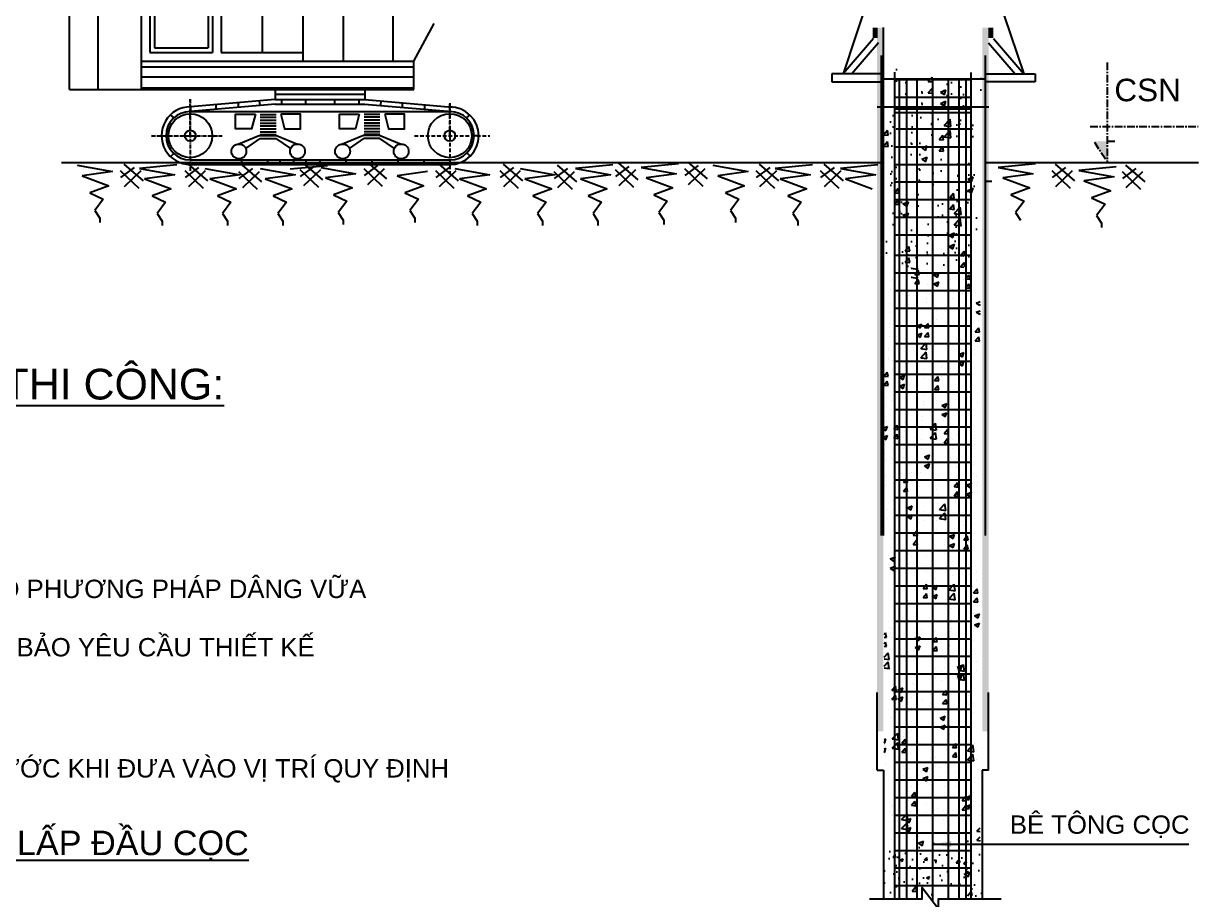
# Model space of a CAD drawing. Header units: millimetres. Extents: x -346728 to 1320345, y -537202 to -385966.
# Drawn here: x 900129 to 919316, y -444340 to -430038 of the extents above; entities that cross this region are included whole.
import ezdxf

# ---------------------------------------------------------------- set-up
doc = ezdxf.new("R2010")
doc.units = ezdxf.units.MM
doc.header["$LTSCALE"] = 100
doc.linetypes.add('ACAD_ISO10W100', pattern=[18.5, 12, -3, 0.5, -3])
doc.linetypes.add('CENTER', pattern=[2, 1.25, -0.25, 0.25, -0.25])
for name, color, linetype in [('3', 3, 'Continuous'), ('8', 8, 'CENTER'), ('9', 9, 'Continuous'), ('A-TEXT', 7, 'Continuous'), ('coc', 4, 'Continuous'), ('COT-THEP', 1, 'Continuous'), ('DUONG-BAO', 2, 'Continuous'), ('manh', 4, 'Continuous'), ('NET', 1, 'Continuous'), ('ONGVACH', 5, 'Continuous'), ('thep trong bt', 7, 'Continuous')]:
    doc.layers.add(name, color=color, linetype=linetype)
doc.layers.add('CHU', color=8, linetype='Continuous', lineweight=25)
doc.layers.add('TEXT', color=8, linetype='Continuous', lineweight=25)
doc.styles.add('T1', font='VHARIAL.TTF')
doc.styles.add('VnArialH', font='VHARIAL.TTF')
doc.dimstyles.new('KT1', dxfattribs={"dimtxt": 250, "dimasz": 1000, "dimexe": 100, "dimexo": 100, "dimgap": 50, "dimtad": 1, "dimdec": 0, "dimzin": 2, "dimdsep": 46, "dimtxsty": 'Standard', "dimblk2": 'OBLIQUE', "dimcen": 0.09, "dimdle": 100, "dimclrt": 2, "dimadec": 0, "dimazin": 0, "dimtfac": 1, "dimtdec": 0, "dimtofl": 0, "dimtmove": 0, "dimatfit": 3, "dimfxl": 1, "dimtolj": 1, "dimtzin": 2, "dimarcsym": 0})
pattern_1 = [(50, (614210.2, -478528.25), (903.7478, -79.0677), [94.5, -1039.5]), (355, (614210.2, -478528.25), (-174.8267, 947.762), [75.6, -831.6]), (100.4514, (614285.5, -478534.8), (728.9218, 868.6938), [80.3126, -883.439]), (46.1842, (614210.2, -478276.3), (1344.7237, -208.554), [141.75, -1559.25]), (96.6356, (614322.2, -478293.6), (1177.675, 1227.3885), [120.469, -1325.1584]), (351.1842, (614210.2, -478276.3), (1177.674, 1227.3894), [113.4, -1247.4]), (21, (614336.2, -478339.25), (752.1029, -507.2998), [94.5, -1039.5]), (326, (614336.2, -478339.25), (306.5773, 913.689), [75.6, -831.6]), (71.4514, (614398.8, -478381.5), (1058.6805, 406.3884), [80.3126, -883.439]), (37.5, (614210.16, -478528.25), (15.32142, 419.44626), [0, -821.52, 0, -844.2, 0, -834.75]), (7.5, (614210.16, -478528.25), (331.4676, 496.95876), [0, -481.32, 0, -802.62, 0, -318.15]), (327.5, (613929.2, -478528.25), (672.61627, -28.41914), [0, -315, 0, -982.8, 0, -1304.1]), (317.5, (613803.2, -478528.25), (734.8146, 126.1323), [0, -409.5, 0, -652.68, 0, -926.1])]

# ---------------------------------------------------------------- blocks, each defined once
blk = doc.blocks.new('*X193')
at = {"color": 0}
for p, q in [((551.24, 285.04), (551.24, 285.04)), ((553.9, 285.39), (553.94, 285.43)), ((553.9, 285.39), (554.79, 285.25)), ((554.41, 284.52), (554.89, 285.09)), ((554.79, 285.25), (554.77, 285.43)), ((555, 284.47), (554.89, 285.09)), ((561.32, 285.11), (561.32, 285.11)), ((550.99, 283.66), (550.99, 283.66)), ((554.41, 284.52), (555, 284.47)), ((556.18, 284.4), (556.18, 284.4)), ((557.1, 284.46), (557.8, 284.73)), ((557.1, 284.46), (557.6, 284.13)), ((557.6, 284.13), (557.81, 284.73)), ((559.47, 283.85), (559.47, 283.85)), ((561.58, 283.89), (562.06, 284.47)), ((561.58, 283.89), (562.18, 283.84)), ((562.18, 283.84), (562.06, 284.47)), ((551.62, 282.21), (551.62, 282.21)), ((553.48, 281.54), (553.48, 281.54)), ((553.64, 282.85), (553.64, 282.85)), ((555.98, 281.87), (555.98, 281.87)), ((556.96, 281.99), (556.96, 281.99)), ((559.77, 282.37), (559.77, 282.37)), ((561.19, 281.78), (561.19, 281.78)), ((562.3, 281.76), (562.3, 281.76)), ((550.87, 280.33), (550.87, 280.33)), ((556.06, 281.08), (556.06, 281.08)), ((563.07, 280.43), (563.64, 280.65)), ((563.07, 280.43), (563.57, 280.1)), ((563.29, 280.35), (563.29, 280.35)), ((563.57, 280.1), (563.64, 280.31)), ((551.62, 278.35), (551.62, 278.35)), ((557.14, 278.42), (557.14, 278.42)), ((557.45, 279.35), (557.45, 279.35)), ((561.07, 278.45), (561.07, 278.45)), ((563.45, 279.25), (563.45, 279.25)), ((550.74, 277), (550.74, 277)), ((550.85, 277.59), (550.85, 277.59)), ((553.35, 277.92), (553.35, 277.92)), ((554.67, 277.21), (555.37, 277.48)), ((554.67, 277.21), (555.17, 276.87)), ((555.01, 276.88), (555.01, 276.88)), ((555.17, 276.87), (555.37, 277.48)), ((555.79, 277), (556.28, 277.57)), ((555.79, 277), (556.39, 276.95)), ((555.94, 277.75), (555.94, 277.75)), ((556.39, 276.94), (556.28, 277.57)), ((560.35, 276.65), (560.35, 276.65)), ((562.97, 276.37), (563.45, 276.94)), ((563.56, 276.32), (563.45, 276.94)), ((551.78, 275.76), (551.78, 275.76)), ((557.12, 275.53), (557.12, 275.53)), ((560.82, 275.31), (560.82, 275.31)), ((560.95, 275.12), (560.95, 275.12)), ((562.46, 275.31), (562.46, 275.31)), ((562.97, 276.37), (563.56, 276.32)), ((563.32, 275.64), (563.32, 275.64)), ((550.62, 273.67), (550.62, 273.67)), ((550.72, 273.98), (550.72, 273.98)), ((554.51, 274.48), (554.51, 274.48)), ((555.23, 273.99), (556.01, 274.81)), ((555.23, 273.99), (556.12, 273.86)), ((555.82, 274.42), (555.82, 274.42)), ((556.12, 273.86), (556.01, 274.8)), ((557.04, 273.38), (557.04, 273.38)), ((560.64, 273.18), (561.34, 273.45)), ((560.64, 273.18), (561.14, 272.85)), ((561.14, 272.85), (561.34, 273.45)), ((562.87, 274.38), (562.87, 274.38)), ((551.21, 272.38), (551.21, 272.38)), ((553.02, 271.79), (553.02, 271.79)), ((558.36, 271.57), (558.36, 271.57)), ((560.69, 271.69), (560.69, 271.69)), ((560.83, 271.79), (560.83, 271.79)), ((550.06, 270.16), (550.49, 270.68)), ((550.06, 270.1), (550.61, 270.05)), ((550.61, 270.05), (550.49, 270.68)), ((550.5, 270.34), (550.5, 270.34)), ((551.87, 270.53), (551.87, 270.53)), ((552.24, 269.96), (552.94, 270.23)), ((552.24, 269.96), (552.74, 269.62)), ((552.74, 269.62), (552.94, 270.23)), ((553.61, 270.18), (553.61, 270.18)), ((555.69, 271.09), (555.69, 271.09)), ((557.18, 269.48), (557.66, 270.05)), ((557.78, 269.42), (557.66, 270.05)), ((558.19, 271.37), (558.19, 271.37)), ((559.44, 271.19), (559.44, 271.19)), ((557.18, 269.48), (557.78, 269.42)), ((560.71, 268.46), (560.71, 268.46)), ((561.85, 268.25), (561.85, 268.25)), ((550.38, 267.01), (550.38, 267.01)), ((551.07, 266.68), (551.07, 266.68)), ((555.56, 267.42), (555.56, 267.42)), ((555.57, 267.76), (555.57, 267.76)), ((557.42, 266.69), (557.42, 266.69)), ((558.06, 267.75), (558.06, 267.75)), ((563.26, 267.69), (563.26, 267.69)), ((551.59, 265.68), (551.59, 265.68)), ((553.18, 265.34), (553.18, 265.34)), ((556.41, 266.46), (556.41, 266.46)), ((558.21, 265.93), (558.91, 266.2)), ((558.21, 265.93), (558.7, 265.6)), ((558.52, 265.12), (558.52, 265.12)), ((558.71, 265.6), (558.91, 266.2)), ((560.59, 265.14), (560.59, 265.14)), ((561.75, 266.23), (561.75, 266.23)), ((550.26, 263.68), (550.26, 263.68)), ((551.4, 262.58), (551.88, 263.16)), ((551.99, 262.53), (551.88, 263.16)), ((552.93, 263.48), (552.93, 263.48)), ((555.43, 263.81), (555.43, 263.81)), ((555.45, 264.43), (555.45, 264.43)), ((556.56, 262.6), (557.33, 263.41)), ((557.45, 262.46), (557.33, 263.41)), ((559.22, 264.3), (559.22, 264.3)), ((550.06, 262.8), (550.51, 262.98)), ((550.06, 262.54), (550.3, 262.37)), ((550.3, 262.37), (550.51, 262.97)), ((551.4, 262.58), (551.99, 262.53)), ((556.56, 262.6), (557.44, 262.46)), ((558.57, 261.95), (559.05, 262.53)), ((558.57, 261.95), (559.17, 261.9)), ((559.17, 261.9), (559.05, 262.53)), ((560.46, 261.81), (560.46, 261.81)), ((562.84, 261.72), (562.84, 261.72)), ((550.14, 260.35), (550.14, 260.35)), ((552.8, 259.86), (552.8, 259.86)), ((554.42, 261.38), (554.42, 261.38)), ((555.33, 261.1), (555.33, 261.1)), ((556.59, 260.36), (556.59, 260.36)), ((557.01, 260.72), (557.01, 260.72)), ((559.76, 261.15), (559.76, 261.15)), ((562.9, 261.19), (562.9, 261.19)), ((550.3, 259.53), (550.3, 259.53)), ((551.18, 259.72), (551.18, 259.72)), ((555.77, 258.68), (556.47, 258.95)), ((555.77, 258.68), (556.27, 258.34)), ((556.27, 258.34), (556.47, 258.95)), ((559.41, 258.52), (559.41, 258.52)), ((560.34, 258.48), (560.34, 258.48)), ((553.58, 257.52), (553.58, 257.52)), ((555.21, 257.77), (555.21, 257.77)), ((560.27, 257.25), (560.27, 257.25)), ((562.78, 257.58), (562.78, 257.58)), ((550.17, 255.92), (550.17, 255.92)), ((552.48, 256.27), (552.48, 256.27)), ((552.78, 255.06), (553.27, 255.63)), ((552.78, 255.06), (553.38, 255.01)), ((553.38, 255.01), (553.27, 255.63)), ((553.96, 256.42), (553.96, 256.42)), ((554.58, 254.92), (554.58, 254.92)), ((557.81, 256.04), (557.81, 256.04)), ((559.96, 254.43), (560.44, 255.01)), ((560.22, 255.15), (560.22, 255.15)), ((560.55, 254.38), (560.44, 255.01)), ((561.74, 254.65), (562.44, 254.92)), ((562.24, 254.32), (562.44, 254.92)), ((563.15, 255.81), (563.15, 255.81)), ((563.23, 255.02), (563.23, 255.02)), ((555.09, 254.44), (555.09, 254.44)), ((557.4, 254.02), (557.4, 254.02)), ((557.64, 253.3), (557.64, 253.3)), ((559.92, 254.7), (559.92, 254.7)), ((559.96, 254.43), (560.55, 254.38)), ((560.15, 253.63), (560.15, 253.63)), ((561.74, 254.65), (562.24, 254.32)), ((551.33, 252.47), (551.33, 252.47)), ((551.56, 253.02), (551.56, 253.02)), ((553.34, 251.43), (554.04, 251.7)), ((553.84, 251.09), (554.04, 251.7)), ((557.88, 251.2), (558.66, 252.01)), ((558.77, 251.06), (558.66, 252.01)), ((560.1, 251.82), (560.1, 251.82)), ((550.49, 251.18), (550.49, 251.18)), ((553.34, 251.43), (553.84, 251.09)), ((554.97, 251.12), (554.97, 251.12)), ((555.82, 250.96), (555.82, 250.96)), ((557.88, 251.2), (558.77, 251.06)), ((561.16, 250.73), (561.16, 250.73)), ((561.3, 250.19), (561.3, 250.19)), ((555.01, 249.36), (555.01, 249.36)), ((557.52, 249.69), (557.52, 249.69)), ((559.98, 248.49), (559.98, 248.49)), ((562.81, 249.06), (562.81, 249.06)), ((551.15, 247.05), (551.15, 247.05)), ((554.17, 247.54), (554.65, 248.11)), ((554.17, 247.54), (554.77, 247.49)), ((554.77, 247.48), (554.65, 248.11)), ((554.84, 247.79), (554.84, 247.79)), ((556.98, 248.06), (556.98, 248.06)), ((559.31, 247.4), (560.01, 247.67)), ((559.31, 247.4), (559.81, 247.07)), ((559.81, 247.07), (560.01, 247.67)), ((561.34, 246.91), (561.83, 247.48)), ((561.34, 246.91), (561.94, 246.86)), ((561.94, 246.86), (561.83, 247.48)), ((552.38, 245.42), (552.38, 245.42)), ((553.55, 244.86), (553.55, 244.86)), ((553.88, 245.85), (553.88, 245.85)), ((554.88, 245.75), (554.88, 245.75)), ((558.67, 246.24), (558.67, 246.24)), ((559.22, 245.62), (559.22, 245.62)), ((559.38, 245.86), (559.38, 245.86)), ((559.86, 245.16), (559.86, 245.16)), ((550.65, 244.73), (550.65, 244.73)), ((550.91, 244.18), (551.61, 244.45)), ((550.91, 244.18), (551.41, 243.84)), ((551.41, 243.84), (551.61, 244.45)), ((554.72, 244.46), (554.72, 244.46)), ((555.99, 244.5), (555.99, 244.5)), ((561.32, 244.28), (561.32, 244.28)), ((552.25, 241.8), (552.25, 241.8)), ((556.04, 242.3), (556.04, 242.3)), ((559.73, 241.83), (559.73, 241.83)), ((562.36, 243.13), (562.36, 243.13)), ((563.2, 242.36), (563.2, 242.36)), ((551.53, 240.36), (551.53, 240.36)), ((551.89, 240.76), (551.89, 240.76)), ((554.6, 241.13), (554.6, 241.13)), ((555.56, 240.02), (556.04, 240.59)), ((555.56, 240.02), (556.16, 239.96)), ((556.16, 239.96), (556.04, 240.59)), ((556.88, 240.15), (557.58, 240.42)), ((556.88, 240.15), (557.37, 239.82)), ((557.23, 240.54), (557.23, 240.54)), ((557.37, 241.36), (557.37, 241.36)), ((557.37, 239.82), (557.58, 240.42)), ((559.21, 239.8), (559.99, 240.62)), ((560.1, 239.67), (559.99, 240.62)), ((562.56, 240.31), (562.56, 240.31)), ((562.73, 239.39), (563.21, 239.96)), ((563.33, 239.34), (563.21, 239.96)), ((553.41, 238.36), (553.41, 238.36)), ((559.21, 239.8), (560.1, 239.67)), ((559.61, 238.5), (559.61, 238.5)), ((559.73, 239.19), (559.73, 239.19)), ((562.23, 239.52), (562.23, 239.52)), ((562.73, 239.39), (563.33, 239.34)), ((554.48, 237.8), (554.48, 237.8)), ((555.28, 235.43), (555.28, 235.43)), ((556.95, 235.39), (556.95, 235.39)), ((557.1, 235.24), (557.1, 235.24)), ((559.49, 235.18), (559.49, 235.18)), ((559.6, 235.57), (559.6, 235.57)), ((560.62, 235.2), (560.62, 235.2)), ((562.78, 236.39), (562.78, 236.39)), ((562.85, 236.13), (563.55, 236.39)), ((562.85, 236.13), (563.34, 235.79)), ((563.34, 235.79), (563.55, 236.39)), ((563.39, 236.07), (563.39, 236.07)), ((550.06, 233.46), (550.26, 233.7)), ((550.37, 233.07), (550.26, 233.7)), ((550.78, 234.41), (550.78, 234.41)), ((551.12, 234.39), (551.12, 234.39)), ((552.05, 234.31), (552.05, 234.31)), ((554.36, 234.47), (554.36, 234.47)), ((557.39, 234.09), (557.39, 234.09)), ((559.35, 233.2), (559.35, 233.2)), ((562.73, 233.86), (562.73, 233.86)), ((550.06, 233.1), (550.37, 233.07)), ((553.52, 232.2), (553.52, 232.2)), ((554.44, 232.9), (555.14, 233.17)), ((554.44, 232.9), (554.94, 232.56)), ((554.94, 232.56), (555.14, 233.17)), ((556.95, 232.49), (557.43, 233.07)), ((556.95, 232.49), (557.54, 232.44)), ((556.97, 231.63), (556.97, 231.63)), ((557.54, 232.44), (557.43, 233.07)), ((559.37, 231.85), (559.37, 231.85)), ((560.76, 232.13), (560.76, 232.13)), ((550.06, 230.27), (550.64, 230.87)), ((550.06, 230.03), (550.75, 229.93)), ((550.75, 229.92), (550.64, 230.87)), ((553.29, 230.35), (553.29, 230.35)), ((554.24, 231.14), (554.24, 231.14)), ((554.46, 231.3), (554.46, 231.3)), ((558.63, 230.12), (558.63, 230.12)), ((557.34, 228.7), (557.34, 228.7)), ((558.12, 228.18), (558.12, 228.18)), ((559.25, 228.52), (559.25, 228.52)), ((560.41, 228.87), (561.11, 229.14)), ((560.41, 228.87), (560.91, 228.54)), ((560.53, 228.41), (561.31, 229.22)), ((560.53, 228.41), (561.42, 228.27)), ((560.91, 228.54), (561.11, 229.14)), ((561.42, 228.27), (561.31, 229.22)), ((563.17, 229.7), (563.17, 229.7)), ((551.5, 227.7), (551.5, 227.7)), ((551.83, 227.35), (551.83, 227.35)), ((554.11, 227.81), (554.11, 227.81)), ((554.34, 227.68), (554.34, 227.68)), ((551.16, 225.6), (551.64, 226.17)), ((551.16, 225.6), (551.76, 225.55)), ((551.34, 225.24), (551.34, 225.24)), ((551.76, 225.55), (551.64, 226.17)), ((552.01, 225.65), (552.71, 225.92)), ((552.01, 225.65), (552.51, 225.31)), ((552.51, 225.31), (552.71, 225.92)), ((556.68, 225.01), (556.68, 225.01)), ((558.33, 224.97), (558.82, 225.55)), ((558.33, 224.97), (558.93, 224.92)), ((558.93, 224.92), (558.82, 225.55)), ((559.13, 225.19), (559.13, 225.19)), ((561.81, 225.07), (561.81, 225.07)), ((551.71, 223.74), (551.71, 223.74)), ((553.45, 223.89), (553.45, 223.89)), ((553.99, 224.48), (553.99, 224.48)), ((555.49, 224.24), (555.49, 224.24)), ((558.79, 223.67), (558.79, 223.67)), ((562.02, 224.78), (562.02, 224.78)), ((562.76, 223.73), (562.76, 223.73)), ((551.09, 221.73), (551.09, 221.73)), ((556.92, 222.73), (556.92, 222.73)), ((557.98, 221.62), (558.68, 221.89)), ((557.98, 221.62), (558.48, 221.29)), ((558.48, 221.29), (558.68, 221.89)), ((559.01, 221.86), (559.01, 221.86)), ((552.86, 220.29), (552.86, 220.29)), ((553.87, 221.16), (553.87, 221.16)), ((554.69, 219.93), (554.69, 219.93)), ((559.18, 221.13), (559.18, 221.13)), ((559.32, 220.53), (559.32, 220.53)), ((561.68, 221.46), (561.68, 221.46)), ((550.06, 218.58), (550.28, 218.67)), ((550.08, 218.06), (550.28, 218.67)), ((551.19, 218.67), (551.97, 219.48)), ((551.19, 218.67), (552.08, 218.53)), ((552.08, 218.53), (551.97, 219.48)), ((552.55, 218.08), (553.03, 218.65)), ((553.15, 218.02), (553.03, 218.65)), ((553.49, 219.53), (553.49, 219.53)), ((558.88, 218.53), (558.88, 218.53)), ((560.03, 219.7), (560.03, 219.7)), ((550.06, 218.07), (550.08, 218.06)), ((552.55, 218.08), (553.15, 218.03)), ((553.75, 217.83), (553.75, 217.83)), ((556.55, 217.18), (556.55, 217.18)), ((559.05, 217.51), (559.05, 217.51)), ((559.72, 217.45), (560.2, 218.02)), ((559.72, 217.45), (560.32, 217.4)), ((560.32, 217.4), (560.2, 218.02)), ((561.86, 217.01), (562.64, 217.82)), ((561.86, 217.01), (562.75, 216.87)), ((562.75, 216.87), (562.64, 217.82)), ((562.84, 218.01), (562.84, 218.01)), ((563.14, 217.03), (563.14, 217.03)), ((550.23, 216.35), (550.23, 216.35)), ((551.48, 215.03), (551.48, 215.03)), ((557.31, 216.03), (557.31, 216.03)), ((558.76, 215.2), (558.76, 215.2)), ((552.74, 214.82), (552.74, 214.82)), ((553.63, 214.5), (553.63, 214.5)), ((553.92, 213.24), (553.92, 213.24)), ((554.85, 213.47), (554.85, 213.47)), ((555.55, 214.37), (556.25, 214.64)), ((555.55, 214.37), (556.04, 214.04)), ((556.04, 214.03), (556.25, 214.64)), ((556.42, 213.57), (556.42, 213.57)), ((558.08, 214.59), (558.08, 214.59)), ((560.19, 213.25), (560.19, 213.25)), ((560.21, 214.07), (560.21, 214.07)), ((563.42, 214.37), (563.42, 214.37)), ((558.64, 211.87), (558.64, 211.87)), ((553.51, 211.17), (553.51, 211.17)), ((553.94, 210.56), (554.42, 211.13)), ((553.94, 210.56), (554.53, 210.5)), ((554.53, 210.5), (554.42, 211.13)), ((556.89, 210.07), (556.89, 210.07)), ((557.58, 210.12), (557.58, 210.12)), ((561.11, 209.93), (561.59, 210.5)), ((561.11, 209.93), (561.71, 209.88)), ((561.52, 210.34), (562.22, 210.61)), ((561.52, 210.34), (562.01, 210.01)), ((561.71, 209.88), (561.59, 210.5)), ((562.01, 210.01), (562.22, 210.61)), ((562.73, 211.07), (562.73, 211.07)), ((550.75, 209.73), (550.75, 209.73)), ((551.06, 209.07), (551.06, 209.07)), ((551.29, 209.29), (551.29, 209.29)), ((553.79, 209.62), (553.79, 209.62)), ((556.09, 209.51), (556.09, 209.51)), ((558.52, 208.54), (558.52, 208.54)), ((561.43, 209.28), (561.43, 209.28)), ((563.57, 209.18), (563.57, 209.18)), ((552.51, 207.27), (553.29, 208.08)), ((552.51, 207.27), (553.4, 207.13)), ((553.11, 207.12), (553.81, 207.39)), ((553.11, 207.12), (553.61, 206.78)), ((553.4, 207.13), (553.29, 208.08)), ((553.38, 207.84), (553.38, 207.84)), ((553.46, 206.87), (553.46, 206.87)), ((553.61, 206.78), (553.81, 207.39)), ((559.29, 207.87), (559.29, 207.87)), ((561.26, 207.01), (561.26, 207.01)), ((551.16, 205.68), (551.16, 205.68)), ((554.95, 206.18), (554.95, 206.18)), ((558.4, 205.21), (558.4, 205.21)), ((563.18, 205.62), (563.64, 206.09)), ((563.18, 205.62), (563.64, 205.54)), ((563.45, 205.85), (563.45, 205.85)), ((553.26, 204.51), (553.26, 204.51)), ((554.14, 204.4), (554.14, 204.4)), ((559.48, 204.17), (559.48, 204.17)), ((563.11, 204.37), (563.11, 204.37))]:
    blk.add_line(p, q, dxfattribs=at)
blk = doc.blocks.new('_OBLIQUE')
at = {"color": 0, "linetype": 'ByBlock'}
blk.add_line((-0.5, -0.5), (0.5, 0.5), dxfattribs=at)

msp = doc.modelspace()

# ---------------------------------------------------------------- hatches: boundary and pattern name
at = {"layer": 'COT-THEP'}
for points in [[(913993.7, -430276.5), (914076.3, -430276.5), (914076.3, -430106.9), (913993.7, -430106.9)], [(915967.5, -430276.5), (915884.9, -430276.5), (915884.9, -430106.9), (915967.5, -430106.9)]]:
    msp.add_hatch(color=5, dxfattribs=at).paths.add_polyline_path(points)
at = {"layer": 'DUONG-BAO'}
h = msp.add_hatch(dxfattribs=at)
h.set_pattern_fill('AR-CONC', color=8, scale=126, style=0)
h.set_pattern_definition([(50, (614210.2, -478343), (903.7478, -79.0677), [94.5, -1039.5]), (355, (614210.2, -478343), (-174.8267, 947.762), [75.6, -831.6]), (100.4514, (614285.5, -478349.6), (728.9218, 868.6938), [80.3126, -883.439]), (46.1842, (614210.2, -478091), (1344.7237, -208.554), [141.75, -1559.25]), (96.6356, (614322.2, -478108.4), (1177.675, 1227.3885), [120.469, -1325.1584]), (351.1842, (614210.2, -478091), (1177.674, 1227.3894), [113.4, -1247.4]), (21, (614336.2, -478154), (752.1029, -507.2998), [94.5, -1039.5]), (326, (614336.2, -478154), (306.5773, 913.689), [75.6, -831.6]), (71.4514, (614398.8, -478196.3), (1058.6805, 406.3884), [80.3126, -883.439]), (37.5, (614210.16, -478343), (15.32142, 419.44626), [0, -821.52, 0, -844.2, 0, -834.75]), (7.5, (614210.16, -478343), (331.4676, 496.95876), [0, -481.32, 0, -802.62, 0, -318.15]), (327.5, (613929.2, -478343), (672.61627, -28.41914), [0, -315, 0, -982.8, 0, -1304.1]), (317.5, (613803.2, -478343), (734.8146, 126.1323), [0, -409.5, 0, -652.68, 0, -926.1])])
h.paths.add_polyline_path([(915784.8, -430771.2), (914168.3, -430771.2), (914168.3, -433832.7), (915784.8, -433832.7)])
h = msp.add_hatch(dxfattribs=at)
h.set_pattern_fill('AR-CONC', color=8, scale=126, style=0)
h.set_pattern_definition(pattern_1)
h.paths.add_polyline_path([(915784.8, -430956.4), (914168.3, -430956.4), (914168.3, -434017.9), (915784.8, -434017.9)])
h = msp.add_hatch(dxfattribs=at)
h.set_pattern_fill('AR-CONC', color=8, scale=126, style=0)
h.set_pattern_definition(pattern_1)
h.paths.add_polyline_path([(915784.1, -443353.3), (914170.5, -443353.3), (914170.5, -444280.1), (914805.9, -444280.1), (914805.9, -444141.6), (914910.6, -444280.1), (915784.1, -444280.1)])
h = msp.add_hatch(dxfattribs=at)
h.set_pattern_fill('AR-CONC', color=8, scale=72, style=0)
h.set_pattern_definition([(50, (614210.16, -477603.36), (516.42733, -45.18154), [54, -594]), (355, (614210.16, -477603.36), (-99.901, 541.5783), [43.2, -475.2]), (100.4514, (614253.2, -477607.13), (416.52675, 496.3965), [45.8929, -504.8223]), (46.1842, (614210.16, -477459.36), (768.4136, -119.1737), [81, -891]), (96.6356, (614274.2, -477469.3), (672.9571, 701.3649), [68.8394, -757.2334]), (351.1842, (614210.2, -477459.4), (672.9566, 701.3654), [64.8, -712.8]), (21, (614282.16, -477495.36), (429.7731, -289.8856), [54, -594]), (326, (614282.16, -477495.36), (175.187, 522.108), [43.2, -475.2]), (71.4514, (614318, -477519.5), (604.9603, 232.22196), [45.8929, -504.8223]), (37.5, (614210.16, -477603.36), (8.7551, 239.68357), [0, -469.44, 0, -482.4, 0, -477]), (7.5, (614210.16, -477603.36), (189.41007, 283.97643), [0, -275.04, 0, -458.64, 0, -181.8]), (327.5, (614049.6, -477603.36), (384.35215, -16.23951), [0, -180, 0, -561.6, 0, -745.2]), (317.5, (613977.6, -477603.36), (419.89404, 72.0756), [0, -234, 0, -372.96, 0, -529.2])])
h.paths.add_polyline_path([(915777.9, -444130.6), (915777.9, -443580.6), (914169.5, -443580.6), (914169.5, -444130.6)])

# ---------------------------------------------------------------- linework, layer by layer
at = {"layer": '3'}
for p, q in [((914008.3, -430282.9, -881.1), (913512, -430856.9, -881.1)), ((914090.7, -430353.8, -881.1), (913655.8, -430856.9, -881.1)), ((915885.6, -430353.8, -881.1), (916320.5, -430856.9, -881.1)), ((915968.1, -430282.9, -881.1), (916464.3, -430856.9, -881.1)), ((914143.2, -430856.9, -881.1), (913326.2, -430856.9, -881.1)), ((913326.2, -430856.9, -881.1), (913326.2, -430989.2, -881.1)), ((915833.2, -430856.9, -881.1), (916650.2, -430856.9, -881.1)), ((916650.2, -430856.9, -881.1), (916650.2, -430989.2, -881.1)), ((913326.2, -430989.2, -881.1), (914136.2, -430989.2, -881.1)), ((916650.2, -430989.2, -881.1), (915830.9, -430989.2, -881.1))]:
    msp.add_line(p, q, dxfattribs=at)
at = {"layer": '8', "color": 8}
for p, q in [((917824.8, -430676.3, -881.1), (917824.8, -432297.8, -881.1)), ((917548.8, -431721.4, -881.1), (919308.3, -431721.4, -881.1)), ((917796.4, -432255.3, -881.1), (917607.2, -431961.2, -881.1)), ((917824.8, -431961.2, -881.1), (917961.6, -431961.2, -881.1))]:
    msp.add_line(p, q, dxfattribs=at)
msp.add_solid([(917608.2, -431961.2, -881.1), (917824.8, -432297.8, -881.1), (917824.8, -431961.2, -881.1)], dxfattribs=at)
at = {"layer": '9', "ltscale": 50}
for p, q in [((914967.4, -426451.9, -881.1), (913512, -430856.9, -881.1)), ((914996.9, -426540.3, -881.1), (916464.3, -430856.9, -881.1))]:
    msp.add_line(p, q, dxfattribs=at)
at = {"layer": 'COT-THEP', "color": 10}
msp.add_line((900747.4, -432308.7, -881.1), (914168.3, -432308.7, -881.1), dxfattribs=at)
at = {"layer": 'DUONG-BAO'}
for p, q in [((904691.1, -428950.7, -881.1), (904691.1, -430651.7, -881.1)), ((905346.5, -428950.7, -881.1), (905346.5, -430651.7, -881.1)), ((906160.5, -428950.7, -881.1), (906160.5, -430651.7, -881.1)), ((900879.5, -431117, -881.1), (900879.5, -429327.4, -881.1)), ((902051.8, -429327.4, -881.1), (902051.8, -431117, -881.1)), ((906504.3, -430651.7, -881.1), (906833.8, -430037.8, -881.1)), ((906504.3, -431117.5, -881.1), (906504.3, -430651.7, -881.1)), ((900879.5, -431117, -881.1), (906504.3, -431117, -881.1)), ((903977.5, -431302.2, -881.1), (903986.1, -431377.1, -881.1)), ((904238.5, -431280, -881.1), (905705, -431280, -881.1)), ((904340.9, -431280, -881.1), (904340.9, -431355.4, -881.1)), ((904733.4, -431280, -881.1), (904733.4, -431355.4, -881.1)), ((905210.1, -431280, -881.1), (905210.1, -431355.4, -881.1)), ((905602.5, -431280, -881.1), (905602.5, -431355.4, -881.1)), ((905965.9, -431302.2, -881.1), (905957.3, -431377.1, -881.1)), ((902856.7, -431397.5, -881.1), (902856.7, -431474.9, -881.1)), ((903268.6, -431362.5, -881.1), (903268.5, -431438.1, -881.1)), ((903632.2, -431331.6, -881.1), (903632.1, -431407.2, -881.1)), ((904238.5, -431355.4, -881.1), (905705, -431355.4, -881.1)), ((906311.3, -431331.6, -881.1), (906311.4, -431407.2, -881.1)), ((906674.9, -431362.5, -881.1), (906674.9, -431438.1, -881.1)), ((907086.8, -431397.5, -881.1), (907086.8, -431474.9, -881.1)), ((902526, -431531.2, -881.1), (902584.1, -431579.9, -881.1)), ((907417.5, -431531.2, -881.1), (907359.3, -431579.9, -881.1)), ((902381.6, -431871.5, -881.1), (902456.9, -431871.5, -881.1)), ((907561.9, -431871.5, -881.1), (907486.5, -431871.5, -881.1)), ((902527.2, -432211, -881.1), (902585.5, -432162.4, -881.1)), ((903695.2, -432338.2, -881.1), (903695.2, -432261.7, -881.1)), ((904119.1, -432338.2, -881.1), (904119.1, -432261.7, -881.1)), ((904320.4, -432340.3, -881.1), (904320.4, -432263.7, -881.1)), ((904542.9, -432338.2, -881.1), (904542.9, -432261.7, -881.1)), ((904744.2, -432340.3, -881.1), (904744.2, -432263.7, -881.1)), ((904972.1, -432338.2, -881.1), (904972.1, -432261.7, -881.1)), ((905400.5, -432338.2, -881.1), (905400.5, -432261.7, -881.1)), ((905824.4, -432338.2, -881.1), (905824.4, -432261.7, -881.1)), ((906248.2, -432338.2, -881.1), (906248.2, -432261.7, -881.1)), ((906672, -432338.2, -881.1), (906672, -432261.7, -881.1)), ((907095.9, -432338.2, -881.1), (907095.9, -432261.7, -881.1)), ((907424.6, -432203.3, -881.1), (907374.7, -432154.3, -881.1)), ((902852.5, -432339.4, -881.1), (907090.9, -432339.4, -881.1)), ((906707.3, -432345.4, -881.1), (906707.3, -432344.2, -881.1))]:
    msp.add_line(p, q, dxfattribs=at)
at = {"layer": 'DUONG-BAO', "color": 7}
for p, q in [((901341.8, -429327.4, -881.1), (901341.8, -431117, -881.1)), ((902193.1, -429468.7, -881.1), (902193.1, -430510.4, -881.1)), ((902268.4, -429544.1, -881.1), (902268.4, -430435.1, -881.1)), ((903142.5, -429544.1, -881.1), (903142.5, -430435.1, -881.1)), ((903217.8, -429468.7, -881.1), (903217.8, -430510.4, -881.1)), ((903359.1, -429468.7, -881.1), (903359.1, -430510.4, -881.1)), ((904025.1, -429468.7, -881.1), (904025.1, -430510.4, -881.1)), ((902193.1, -430510.4, -881.1), (903217.8, -430510.4, -881.1)), ((902268.4, -430435.1, -881.1), (903142.5, -430435.1, -881.1)), ((903359.1, -430510.4, -881.1), (904691.1, -430510.4, -881.1)), ((902051.8, -430651.7, -881.1), (906504.3, -430651.7, -881.1)), ((902051.8, -430745.9, -881.1), (906504.3, -430745.9, -881.1)), ((902051.8, -430908.4, -881.1), (906504.3, -430908.4, -881.1)), ((902051.8, -431088.7, -881.1), (906504.3, -431088.7, -881.1)), ((904238.5, -431193.9, -881.1), (905705, -431193.9, -881.1)), ((902852.5, -431474.9, -881.1), (907090.9, -431474.9, -881.1)), ((903993, -431568.5, -881.1), (904252.8, -431568.5, -881.1)), ((903993, -431615.6, -881.1), (904252.8, -431615.6, -881.1)), ((903993, -431662.7, -881.1), (904252.8, -431662.7, -881.1)), ((905950.4, -431568.5, -881.1), (905690.6, -431568.5, -881.1)), ((905950.4, -431615.6, -881.1), (905690.6, -431615.6, -881.1)), ((905950.4, -431662.7, -881.1), (905690.6, -431662.7, -881.1)), ((903990, -431868.9, -881.1), (903647.8, -432006, -881.1)), ((903990, -431868.9, -881.1), (904260.5, -431868.9, -881.1)), ((903993, -431709.8, -881.1), (904252.8, -431709.8, -881.1)), ((903993, -431756.9, -881.1), (904252.8, -431756.9, -881.1)), ((903993, -431804, -881.1), (904252.8, -431804, -881.1)), ((903993, -431851.1, -881.1), (904252.8, -431851.1, -881.1)), ((904260.5, -431868.9, -881.1), (904602.7, -432006, -881.1)), ((905682.9, -431868.9, -881.1), (905340.7, -432006, -881.1)), ((905953.4, -431868.9, -881.1), (905682.9, -431868.9, -881.1)), ((905950.4, -431709.8, -881.1), (905690.6, -431709.8, -881.1)), ((905950.4, -431756.9, -881.1), (905690.6, -431756.9, -881.1)), ((905950.4, -431804, -881.1), (905690.6, -431804, -881.1)), ((905950.4, -431851.1, -881.1), (905690.6, -431851.1, -881.1)), ((905953.4, -431868.9, -881.1), (906295.6, -432006, -881.1)), ((903757.5, -432078.2, -881.1), (903993.3, -431917.7, -881.1)), ((903993.3, -431917.7, -881.1), (904257.2, -431917.7, -881.1)), ((904493.1, -432078.2, -881.1), (904257.2, -431917.7, -881.1)), ((905450.4, -432078.2, -881.1), (905686.2, -431917.7, -881.1)), ((905950.2, -431917.7, -881.1), (905686.2, -431917.7, -881.1)), ((906186, -432078.2, -881.1), (905950.2, -431917.7, -881.1)), ((902852.5, -432266.1, -881.1), (907090.9, -432266.1, -881.1))]:
    msp.add_line(p, q, dxfattribs=at)
at = {"layer": 'DUONG-BAO', "color": 2}
for p, q in [((904238.5, -431117, -881.1), (904238.5, -431280, -881.1)), ((905705, -431117, -881.1), (905705, -431280, -881.1)), ((904238.5, -431280, -881.1), (902856.7, -431397.5, -881.1)), ((905705, -431280, -881.1), (907130.8, -431401.3, -881.1)), ((904244.8, -431355.1, -881.1), (902856.7, -431473.1, -881.1)), ((905698.6, -431355.1, -881.1), (907124.4, -431476.3, -881.1)), ((903993, -431521.4, -881.1), (904252.8, -431521.4, -881.1)), ((905950.4, -431521.4, -881.1), (905690.6, -431521.4, -881.1))]:
    msp.add_line(p, q, dxfattribs=at)
at = {"layer": 'DUONG-BAO', "color": 1}
msp.add_line((915830.9, -432308.7, -881.1), (919316, -432308.7, -881.1), dxfattribs=at)
at = {"layer": 'DUONG-BAO', "color": 8}
for p, q in [((917144.8, -432388.9, -881.1), (916925.2, -432553.5, -881.1)), ((917254.6, -432443.8, -881.1), (916980.1, -432704.4, -881.1))]:
    msp.add_line(p, q, dxfattribs=at)
at = {"layer": 'DUONG-BAO', "color": 6}
msp.add_line((917137.2, -432308.7, -881.1), (918896.6, -432308.7, -881.1), dxfattribs=at)
at = {"layer": 'DUONG-BAO', "color": 5}
for p, q in [((914066.8, -442227.2, -881.1), (914066.8, -440960, -881.1)), ((915887.8, -442227.2, -881.1), (915888.5, -440960, -881.1)), ((914170.5, -442227.2, -881.1), (914170.5, -444329.7, -881.1)), ((915784.1, -442227.2, -881.1), (915784.1, -444329.7, -881.1))]:
    msp.add_line(p, q, dxfattribs=at)
at = {"layer": 'DUONG-BAO', "color": 7, "elevation": -881.1}
for points in [[(903915.1, -431520.4), (903853.2, -431758.2), (903592.4, -431758.2), (903592.4, -431520.4)], [(904330.8, -431520.4), (904392.7, -431758.2), (904653.4, -431758.2), (904653.4, -431520.4)], [(905612.6, -431520.4), (905550.7, -431758.2), (905290, -431758.2), (905290, -431520.4)], [(906028.4, -431520.4), (906090.3, -431758.2), (906351, -431758.2), (906351, -431520.4)]]:
    msp.add_lwpolyline(points, close=True, dxfattribs=at)
at = {"layer": 'DUONG-BAO', "color": 8, "elevation": -881.1}
for points in [[(917227.2, -432731.8), (916925.2, -432443.8)], [(917295.8, -432608.4), (916980.1, -432334)]]:
    msp.add_lwpolyline(points, dxfattribs=at)
at = {"layer": 'DUONG-BAO', "color": 7}
for centre, radius in [((902852.5, -431870.5, -881.1), 357.9), ((907090.9, -431870.5, -881.1), 357.9), ((902852.5, -431870.5, -881.1), 89.4), ((907090.9, -431870.5, -881.1), 89.4), ((903646.6, -432127.2, -881.1), 121.2), ((904603.9, -432127.2, -881.1), 121.2), ((905339.5, -432127.2, -881.1), 121.2), ((906296.8, -432127.2, -881.1), 121.2)]:
    msp.add_circle(centre, radius, dxfattribs=at)
at = {"layer": 'DUONG-BAO'}
for centre, radius, start, end in [((902852.5, -431868.4, -881.1), 470.9, 89.49337, 270), ((902852.5, -431870.5, -881.1), 395.6, 90, 270), ((907090.9, -431870.5, -881.1), 470.9, 270, 90), ((907090.9, -431870.5, -881.1), 395.6, 270, 90)]:
    msp.add_arc(centre, radius, start, end, dxfattribs=at)
at = {"layer": 'manh', "color": 8}
for p, q in [((901005.2, -432353.2, -881.1), (901580.6, -432456.7, -881.1)), ((901580.6, -432456.7, -881.1), (901085.7, -432525.7, -881.1)), ((901935.2, -432388.9, -881.1), (901715.5, -432553.5, -881.1)), ((902045, -432443.8, -881.1), (901770.4, -432704.4, -881.1)), ((902634.6, -432346.4, -881.1), (902024.7, -432404, -881.1)), ((902024.7, -432404, -881.1), (902600.1, -432507.5, -881.1)), ((902986, -432388.9, -881.1), (902766.4, -432553.5, -881.1)), ((903095.9, -432443.8, -881.1), (902821.3, -432704.4, -881.1)), ((903091.2, -432404, -881.1), (903666.6, -432507.5, -881.1)), ((903867.4, -432405.8, -881.1), (903647.8, -432570.4, -881.1)), ((903977.2, -432460.7, -881.1), (903702.7, -432721.3, -881.1)), ((903996.3, -432404, -881.1), (904571.8, -432507.5, -881.1)), ((905091.1, -432359.8, -881.1), (904481.1, -432417.3, -881.1)), ((904867.5, -432372, -881.1), (904647.9, -432536.6, -881.1)), ((904977.3, -432426.9, -881.1), (904702.8, -432687.5, -881.1)), ((904982.4, -432387, -881.1), (905557.9, -432490.5, -881.1)), ((905911.2, -432355.1, -881.1), (905691.6, -432519.7, -881.1)), ((906021, -432409.9, -881.1), (905746.5, -432670.6, -881.1)), ((906726.2, -432456.7, -881.1), (906231.3, -432525.7, -881.1)), ((907080.8, -432388.9, -881.1), (906861.1, -432553.5, -881.1)), ((907190.6, -432443.8, -881.1), (906916, -432704.4, -881.1)), ((907170.3, -432404, -881.1), (907745.7, -432507.5, -881.1)), ((908131.6, -432388.9, -881.1), (907912, -432553.5, -881.1)), ((908241.5, -432443.8, -881.1), (907966.9, -432704.4, -881.1)), ((908236.8, -432404, -881.1), (908812.2, -432507.5, -881.1)), ((909013, -432405.8, -881.1), (908793.4, -432570.4, -881.1)), ((909122.9, -432460.7, -881.1), (908848.3, -432721.3, -881.1)), ((909751.9, -432346.4, -881.1), (909141.9, -432404, -881.1)), ((909141.9, -432404, -881.1), (909717.4, -432507.5, -881.1)), ((910013.1, -432372, -881.1), (909793.5, -432536.6, -881.1)), ((910122.9, -432426.9, -881.1), (909848.4, -432687.5, -881.1)), ((910826.5, -432329.5, -881.1), (910216.5, -432387, -881.1)), ((910216.5, -432387, -881.1), (910792, -432490.5, -881.1)), ((911145.3, -432355.1, -881.1), (910925.7, -432519.7, -881.1)), ((911255.1, -432409.9, -881.1), (910980.6, -432670.6, -881.1)), ((911384.9, -432353.2, -881.1), (911960.3, -432456.7, -881.1)), ((911960.3, -432456.7, -881.1), (911465.4, -432525.7, -881.1)), ((912314.9, -432388.9, -881.1), (912095.2, -432553.5, -881.1)), ((912424.7, -432443.8, -881.1), (912150.1, -432704.4, -881.1)), ((913014.3, -432346.4, -881.1), (912404.4, -432404, -881.1)), ((912404.4, -432404, -881.1), (912979.8, -432507.5, -881.1)), ((913365.7, -432388.9, -881.1), (913146.1, -432553.5, -881.1)), ((913475.6, -432443.8, -881.1), (913201, -432704.4, -881.1)), ((914080.9, -432346.4, -881.1), (913470.9, -432404, -881.1)), ((913470.9, -432404, -881.1), (914046.3, -432507.5, -881.1)), ((916652.4, -432329.5, -881.1), (916042.4, -432387, -881.1)), ((916042.4, -432387, -881.1), (916617.8, -432490.5, -881.1)), ((917973.9, -432378.3, -881.1), (917364, -432435.8, -881.1)), ((917364, -432435.8, -881.1), (917939.4, -432539.4, -881.1)), ((918292.8, -432403.9, -881.1), (918073.2, -432568.5, -881.1)), ((918402.6, -432458.7, -881.1), (918128.1, -432719.4, -881.1)), ((901085.7, -432525.7, -881.1), (901523.1, -432686.7, -881.1)), ((902600.1, -432507.5, -881.1), (902105.2, -432576.5, -881.1)), ((902105.2, -432576.5, -881.1), (902542.6, -432737.5, -881.1)), ((903666.6, -432507.5, -881.1), (903171.7, -432576.5, -881.1)), ((903171.7, -432576.5, -881.1), (903609.1, -432737.5, -881.1)), ((904571.8, -432507.5, -881.1), (904076.9, -432576.5, -881.1)), ((904076.9, -432576.5, -881.1), (904514.2, -432737.5, -881.1)), ((905557.9, -432490.5, -881.1), (905063, -432559.5, -881.1)), ((905063, -432559.5, -881.1), (905500.3, -432720.6, -881.1)), ((906231.3, -432525.7, -881.1), (906668.7, -432686.7, -881.1)), ((907745.7, -432507.5, -881.1), (907250.8, -432576.5, -881.1)), ((907250.8, -432576.5, -881.1), (907688.2, -432737.5, -881.1)), ((908812.2, -432507.5, -881.1), (908317.4, -432576.5, -881.1)), ((908317.4, -432576.5, -881.1), (908754.7, -432737.5, -881.1)), ((909717.4, -432507.5, -881.1), (909222.5, -432576.5, -881.1)), ((909222.5, -432576.5, -881.1), (909659.8, -432737.5, -881.1)), ((910792, -432490.5, -881.1), (910297.1, -432559.5, -881.1)), ((910297.1, -432559.5, -881.1), (910734.4, -432720.6, -881.1)), ((911465.4, -432525.7, -881.1), (911902.8, -432686.7, -881.1)), ((912979.8, -432507.5, -881.1), (912484.9, -432576.5, -881.1)), ((912484.9, -432576.5, -881.1), (912922.3, -432737.5, -881.1)), ((914046.3, -432507.5, -881.1), (913551.5, -432576.5, -881.1)), ((913551.5, -432576.5, -881.1), (913988.8, -432737.5, -881.1)), ((916617.8, -432490.5, -881.1), (916122.9, -432559.5, -881.1)), ((916122.9, -432559.5, -881.1), (916560.3, -432720.6, -881.1)), ((917939.4, -432539.4, -881.1), (917444.5, -432608.4, -881.1)), ((917444.5, -432608.4, -881.1), (917881.9, -432769.4, -881.1)), ((901523.1, -432686.7, -881.1), (901212.3, -432801.7, -881.1)), ((901212.3, -432801.7, -881.1), (901431, -432905.2, -881.1)), ((902542.6, -432737.5, -881.1), (902231.8, -432852.5, -881.1)), ((902231.8, -432852.5, -881.1), (902450.5, -432956, -881.1)), ((903609.1, -432737.5, -881.1), (903298.3, -432852.5, -881.1)), ((903298.3, -432852.5, -881.1), (903517, -432956, -881.1)), ((904514.2, -432737.5, -881.1), (904203.5, -432852.5, -881.1)), ((904203.5, -432852.5, -881.1), (904422.1, -432956, -881.1)), ((905500.3, -432720.6, -881.1), (905189.6, -432835.6, -881.1)), ((905189.6, -432835.6, -881.1), (905408.2, -432939.1, -881.1)), ((906668.7, -432686.7, -881.1), (906357.9, -432801.7, -881.1)), ((906357.9, -432801.7, -881.1), (906576.6, -432905.2, -881.1)), ((907688.2, -432737.5, -881.1), (907377.4, -432852.5, -881.1)), ((907377.4, -432852.5, -881.1), (907596.1, -432956, -881.1)), ((908754.7, -432737.5, -881.1), (908443.9, -432852.5, -881.1)), ((908443.9, -432852.5, -881.1), (908662.6, -432956, -881.1)), ((909659.8, -432737.5, -881.1), (909349.1, -432852.5, -881.1)), ((909349.1, -432852.5, -881.1), (909567.7, -432956, -881.1)), ((910734.4, -432720.6, -881.1), (910423.7, -432835.6, -881.1)), ((910423.7, -432835.6, -881.1), (910642.3, -432939.1, -881.1)), ((911902.8, -432686.7, -881.1), (911592, -432801.7, -881.1)), ((911592, -432801.7, -881.1), (911810.7, -432905.2, -881.1)), ((912922.3, -432737.5, -881.1), (912611.5, -432852.5, -881.1)), ((912611.5, -432852.5, -881.1), (912830.2, -432956, -881.1)), ((916560.3, -432720.6, -881.1), (916249.5, -432835.6, -881.1)), ((916249.5, -432835.6, -881.1), (916468.2, -432939.1, -881.1)), ((917881.9, -432769.4, -881.1), (917571.1, -432884.4, -881.1)), ((901431, -432905.2, -881.1), (901292.9, -433089.3, -881.1)), ((902450.5, -432956, -881.1), (902312.4, -433140, -881.1)), ((903517, -432956, -881.1), (903378.9, -433140, -881.1)), ((904422.1, -432956, -881.1), (904284, -433140, -881.1)), ((905408.2, -432939.1, -881.1), (905270.1, -433123.1, -881.1)), ((906576.6, -432905.2, -881.1), (906438.5, -433089.3, -881.1)), ((907596.1, -432956, -881.1), (907458, -433140, -881.1)), ((908662.6, -432956, -881.1), (908524.5, -433140, -881.1)), ((909567.7, -432956, -881.1), (909429.6, -433140, -881.1)), ((910642.3, -432939.1, -881.1), (910504.2, -433123.1, -881.1)), ((911810.7, -432905.2, -881.1), (911672.6, -433089.3, -881.1)), ((912830.2, -432956, -881.1), (912692.1, -433140, -881.1)), ((916468.2, -432939.1, -881.1), (916330.1, -433123.1, -881.1)), ((917571.1, -432884.4, -881.1), (917789.8, -432987.9, -881.1)), ((917789.8, -432987.9, -881.1), (917651.7, -433171.9, -881.1)), ((901292.9, -433089.3, -881.1), (901373.5, -433215.8, -881.1)), ((901373.5, -433215.8, -881.1), (901373.5, -433284.8, -881.1)), ((902312.4, -433140, -881.1), (902393, -433266.5, -881.1)), ((903378.9, -433140, -881.1), (903459.5, -433266.5, -881.1)), ((904284, -433140, -881.1), (904364.6, -433266.5, -881.1)), ((905270.1, -433123.1, -881.1), (905350.7, -433249.6, -881.1)), ((906438.5, -433089.3, -881.1), (906519.1, -433215.8, -881.1)), ((906519.1, -433215.8, -881.1), (906519.1, -433284.8, -881.1)), ((907458, -433140, -881.1), (907538.6, -433266.5, -881.1)), ((908524.5, -433140, -881.1), (908605.1, -433266.5, -881.1)), ((909429.6, -433140, -881.1), (909510.2, -433266.5, -881.1)), ((910504.2, -433123.1, -881.1), (910584.8, -433249.6, -881.1)), ((911672.6, -433089.3, -881.1), (911753.2, -433215.8, -881.1)), ((911753.2, -433215.8, -881.1), (911753.2, -433284.8, -881.1)), ((912692.1, -433140, -881.1), (912772.7, -433266.5, -881.1)), ((916330.1, -433123.1, -881.1), (916410.7, -433249.6, -881.1)), ((917651.7, -433171.9, -881.1), (917732.3, -433298.4, -881.1)), ((902393, -433266.5, -881.1), (902393, -433335.5, -881.1)), ((903459.5, -433266.5, -881.1), (903459.5, -433335.5, -881.1)), ((904364.6, -433266.5, -881.1), (904364.6, -433335.5, -881.1)), ((905350.7, -433249.6, -881.1), (905350.7, -433318.6, -881.1)), ((907538.6, -433266.5, -881.1), (907538.6, -433335.5, -881.1)), ((908605.1, -433266.5, -881.1), (908605.1, -433335.5, -881.1)), ((909510.2, -433266.5, -881.1), (909510.2, -433335.5, -881.1)), ((910584.8, -433249.6, -881.1), (910584.8, -433318.6, -881.1)), ((912772.7, -433266.5, -881.1), (912772.7, -433335.5, -881.1)), ((917732.3, -433298.4, -881.1), (917732.3, -433367.4, -881.1))]:
    msp.add_line(p, q, dxfattribs=at)
at = {"layer": 'manh', "color": 8, "elevation": -881.1}
for points in [[(902017.5, -432731.8), (901715.5, -432443.8)], [(902086.1, -432608.4), (901770.4, -432334)], [(903068.4, -432731.8), (902766.4, -432443.8)], [(903137, -432608.4), (902821.3, -432334)], [(903949.8, -432748.8), (903647.8, -432460.7)], [(904018.4, -432625.3), (903702.7, -432351)], [(904949.8, -432714.9), (904647.9, -432426.9)], [(905018.5, -432591.5), (904702.8, -432317.1)], [(905993.6, -432698), (905691.6, -432409.9)], [(906062.2, -432574.5), (905746.5, -432300.2)], [(907163.1, -432731.8), (906861.1, -432443.8)], [(907231.7, -432608.4), (906916, -432334)], [(908214, -432731.8), (907912, -432443.8)], [(908282.6, -432608.4), (907966.9, -432334)], [(909095.4, -432748.8), (908793.4, -432460.7)], [(909164, -432625.3), (908848.3, -432351)], [(910095.4, -432714.9), (909793.5, -432426.9)], [(910164.1, -432591.5), (909848.4, -432317.1)], [(911227.7, -432698), (910925.7, -432409.9)], [(911296.3, -432574.5), (910980.6, -432300.2)], [(912397.2, -432731.8), (912095.2, -432443.8)], [(912465.8, -432608.4), (912150.1, -432334)], [(913448.1, -432731.8), (913146.1, -432443.8)], [(913516.7, -432608.4), (913201, -432334)], [(918375.1, -432746.8), (918073.2, -432458.7)], [(918443.8, -432623.3), (918128.1, -432349)]]:
    msp.add_lwpolyline(points, dxfattribs=at)
at = {"layer": 'NET', "color": 8, "elevation": -881.1}
msp.add_lwpolyline([(913945.5, -444329.7), (914805.9, -444329.7), (914805.9, -444141.6), (915070.6, -444491.8), (915070.6, -444329.7), (916093, -444329.7)], dxfattribs=at)
at = {"layer": 'ONGVACH', "color": 5}
for p, q in [((914168.3, -430105.5, -881.1), (914168.3, -438399.5, -881.1)), ((914066.8, -442227.2, -881.1), (914170.5, -442227.2, -881.1)), ((915887.8, -442227.2, -881.1), (915784.1, -442227.2, -881.1))]:
    msp.add_line(p, q, dxfattribs=at)
at = {"layer": 'ONGVACH', "color": 160}
for p, q in [((914136.2, -430558, -881.1), (914136.2, -438399.5, -881.1)), ((914161.3, -430558, -881.1), (914161.3, -438399.5, -881.1)), ((914161.3, -430558, -881.1), (914161.3, -438399.5, -881.1)), ((914161.3, -430558, -881.1), (914161.3, -438399.5, -881.1)), ((914161.3, -430558, -881.1), (914161.3, -438399.5, -881.1)), ((914167.2, -430558, -881.1), (914167.2, -438399.5, -881.1)), ((915830.9, -430558, -881.1), (915830.9, -438399.5, -881.1))]:
    msp.add_line(p, q, dxfattribs=at)
at = {"layer": 'ONGVACH', "color": 8}
msp.add_line((914131.8, -430938.7, -881.1), (915824.9, -430938.7, -881.1), dxfattribs=at)
at = {"layer": 'ONGVACH'}
msp.add_line((915837.1, -432611.6, -881.1), (915940.8, -432611.6, -881.1), dxfattribs=at)
at = {"layer": 'ONGVACH', "color": 5}
for points in [[(914064.3, -430105.5, -881.1), (914168.3, -430105.5, -881.1), (914064.3, -441593.6, -881.1), (914168, -441593.6, -881.1)], [(915784.1, -441593.6, -881.1), (915888.1, -441593.6, -881.1), (915784.8, -430105.5, -881.1), (915888.5, -430105.5, -881.1)]]:
    msp.add_solid(points, dxfattribs=at)
at = {"layer": 'TEXT', "color": 8, "linetype": 'ACAD_ISO10W100', "ltscale": 0.05}
for p, q in [((902852.5, -431271.6, -881.1), (902852.5, -432447.5, -881.1)), ((907090.9, -431339.1, -881.1), (907090.9, -432505.3, -881.1)), ((902216.9, -431870.5, -881.1), (903374.3, -431870.5, -881.1)), ((906513.6, -431870.5, -881.1), (907742.5, -431870.5, -881.1))]:
    msp.add_line(p, q, dxfattribs=at)
at = {"layer": 'TEXT', "color": 0, "linetype": 'ACAD_ISO10W100', "ltscale": 0.05}
for p, q in [((902852.5, -431870.5, -881.1), (902852.5, -431271.6, -881.1)), ((907090.9, -431870.5, -881.1), (907090.9, -431339.1, -881.1))]:
    msp.add_line(p, q, dxfattribs=at)
at = {"layer": 'thep trong bt'}
for p, q in [((914355.4, -441021.1, -881.1), (914355.4, -430830.3, -881.1)), ((915605.1, -441021.1, -881.1), (915605.1, -430837.4, -881.1)), ((915605.1, -430956.8, -881.1), (914355.4, -430956.8, -881.1)), ((914436, -441021.1, -881.1), (914436, -430938.7, -881.1)), ((914551.2, -441021.1, -881.1), (914551.2, -430938.7, -881.1)), ((914724, -441021.1, -881.1), (914724, -430938.7, -881.1)), ((914980.2, -433398.5, -881.1), (914980.2, -430938.7, -881.1)), ((914980.2, -441014.8, -881.1), (914980.2, -431041.6, -881.1)), ((915236.4, -441021.1, -881.1), (915236.4, -430938.7, -881.1)), ((915409.2, -441021.1, -881.1), (915409.2, -430938.7, -881.1)), ((915524.4, -441021.1, -881.1), (915524.4, -430938.7, -881.1)), ((915605.1, -431244.8, -881.1), (914355.4, -431244.8, -881.1)), ((914070.2, -431398.4, -881.1), (915890.3, -431398.4, -881.1)), ((915605.1, -431434.8, -881.1), (914355.4, -431434.8, -881.1)), ((915605.1, -431497.8, -881.1), (914355.4, -431497.8, -881.1)), ((915626.9, -431763.3, -881.1), (914377.3, -431763.3, -881.1)), ((915605.1, -432054.6, -881.1), (914355.4, -432054.6, -881.1)), ((915605.1, -432342.6, -881.1), (914355.4, -432342.6, -881.1)), ((915605.1, -432630.6, -881.1), (914355.4, -432630.6, -881.1)), ((915605.1, -432918.6, -881.1), (914355.4, -432918.6, -881.1)), ((915605.1, -432918.6, -881.1), (914355.4, -432918.6, -881.1)), ((915605.1, -433206.6, -881.1), (914355.4, -433206.6, -881.1)), ((915605.1, -433494.6, -881.1), (914355.4, -433494.6, -881.1)), ((915605.1, -433494.6, -881.1), (914355.4, -433494.6, -881.1)), ((915605.1, -433826.4, -881.1), (914355.4, -433826.4, -881.1)), ((915605.1, -434114.4, -881.1), (914355.4, -434114.4, -881.1)), ((915605.1, -434402.4, -881.1), (914355.4, -434402.4, -881.1)), ((915605.1, -434690.4, -881.1), (914355.4, -434690.4, -881.1)), ((915605.1, -434690.4, -881.1), (914355.4, -434690.4, -881.1)), ((915605.1, -434978.4, -881.1), (914355.4, -434978.4, -881.1)), ((915605.1, -435266.4, -881.1), (914355.4, -435266.4, -881.1)), ((915605.1, -435554.4, -881.1), (914355.4, -435554.4, -881.1)), ((915605.1, -435554.4, -881.1), (914355.4, -435554.4, -881.1)), ((915605.1, -435767, -881.1), (914355.4, -435767, -881.1)), ((915605.1, -436055, -881.1), (914355.4, -436055, -881.1)), ((915605.1, -436343, -881.1), (914355.4, -436343, -881.1)), ((915605.1, -436631, -881.1), (914355.4, -436631, -881.1)), ((915605.1, -436631, -881.1), (914355.4, -436631, -881.1)), ((915605.1, -436919, -881.1), (914355.4, -436919, -881.1)), ((915605.1, -437207, -881.1), (914355.4, -437207, -881.1)), ((915605.1, -437495, -881.1), (914355.4, -437495, -881.1)), ((915605.1, -437783, -881.1), (914355.4, -437783, -881.1)), ((915605.1, -438071, -881.1), (914355.4, -438071, -881.1)), ((915605.1, -438359, -881.1), (914355.4, -438359, -881.1)), ((915605.1, -438647, -881.1), (914355.4, -438647, -881.1)), ((915605.1, -438935, -881.1), (914355.4, -438935, -881.1)), ((915605.1, -439223, -881.1), (914355.4, -439223, -881.1)), ((915605.1, -439511, -881.1), (914355.4, -439511, -881.1)), ((915605.1, -439799, -881.1), (914355.4, -439799, -881.1)), ((915605.1, -440087, -881.1), (914355.4, -440087, -881.1)), ((915605.1, -440375, -881.1), (914355.4, -440375, -881.1)), ((915605.1, -440663, -881.1), (914355.4, -440663, -881.1)), ((914902.7, -440951, -881.1), (914355.4, -440951, -881.1)), ((914355.4, -444329.7, -881.1), (914355.4, -441021.1, -881.1)), ((914436, -444329.7, -881.1), (914436, -440990, -881.1)), ((914551.2, -444329.7, -881.1), (914551.2, -441021.1, -881.1)), ((914724, -444329.7, -881.1), (914724, -441021.1, -881.1)), ((915605.1, -440951, -881.1), (914902.7, -440951, -881.1)), ((914980.2, -444372.3, -881.1), (914980.2, -441014.8, -881.1)), ((915236.4, -444329.7, -881.1), (915236.4, -441021.1, -881.1)), ((915409.2, -444329.7, -881.1), (915409.2, -441021.1, -881.1)), ((915524.4, -444329.7, -881.1), (915524.4, -441021.1, -881.1)), ((915605.1, -444329.7, -881.1), (915605.1, -441021.1, -881.1)), ((915066.7, -441239, -881.1), (914355.4, -441239, -881.1)), ((915605.1, -441239, -881.1), (915066.7, -441239, -881.1)), ((915605.1, -441527, -881.1), (914355.4, -441527, -881.1)), ((915605.1, -441815, -881.1), (914355.4, -441815, -881.1)), ((915605.1, -442103, -881.1), (914355.4, -442103, -881.1)), ((915605.1, -442391, -881.1), (914355.4, -442391, -881.1)), ((915605.1, -442679, -881.1), (914355.4, -442679, -881.1)), ((915605.1, -442967, -881.1), (914355.4, -442967, -881.1)), ((915605.1, -443255, -881.1), (914355.4, -443255, -881.1)), ((915605.1, -443543, -881.1), (914355.4, -443543, -881.1)), ((915605.1, -443831, -881.1), (914355.4, -443831, -881.1)), ((915605.1, -444119, -881.1), (914355.4, -444119, -881.1))]:
    msp.add_line(p, q, dxfattribs=at)

# ---------------------------------------------------------------- block references
at = {"layer": 'manh', "color": 8, "xscale": 115.1999999999534, "yscale": 115.1999999999534, "zscale": 115.1999999999534}
for p in [(850817.4, -466910.1, -881.1), (850817.4, -467058.2, -881.1)]:
    msp.add_blockref('*X193', p, dxfattribs=at)

# ---------------------------------------------------------------- texts
at = {"layer": 'A-TEXT', "color": 2, "style": 'VnArialH'}
for s, p in [('- Bª t«ng ®\xadîc ®æ trong dung dÞch khoan qua èng ®æ theo ph\xad¬ng ph¸p d©ng v÷a', (885889.9, -439418.5, -881.1)), ('- Bª t«ng khi ®æ ra khái thïng trén ph¶i cã mét ®é sôt §¶M B¶O Y£U CÇU THIÕT KÕ', (885814.8, -440371.3, -881.1)), ('- ®æ bª t«ng xong ph¶i rót èng tremie lªn ngay, vÖ sinh tr\xadíc khi ®\xada vµo vÞ trÝ quy ®Þnh', (885814.8, -442348.6, -881.1)), ('Bª t«ng cäc', (916236.1, -443267.3, -881.1))]:
    msp.add_text(s, height=300, dxfattribs=at).set_placement(p)
at = {"layer": 'A-TEXT', "color": 2, "insert": (917942.6, -430939.4), "char_height": 367.69, "attachment_point": 1, "style": 'VnArialH'}
msp.add_mtext('CSN', dxfattribs=at)
at = {"layer": 'CHU', "style": 'T1'}
for s, height, p in [('%%UthuyÕt minh thi c«ng:', 501.733, (894802.2, -436176.4, -881.1)), ('%%Ub\xadíc 13: H¹ KINGPOST (NÕU Cã) rót èng v¸ch, lÊp ®Çu cäc', 400, (885933, -443616.3, -881.1))]:
    msp.add_text(s, height=height, dxfattribs=at).set_placement(p)

# ---------------------------------------------------------------- leaders
at = {"layer": 'coc'}
msp.add_leader([(914980.2, -443437.3, -881.1), (916181.8, -443437.3, -881.1), (919160.4, -443437.3, -881.1)], dimstyle='KT1', override={"dimasz": 300, "dimfxl": 0.18, "dimarcsym": 1}, dxfattribs=at)

doc.saveas('drawing.dxf')
